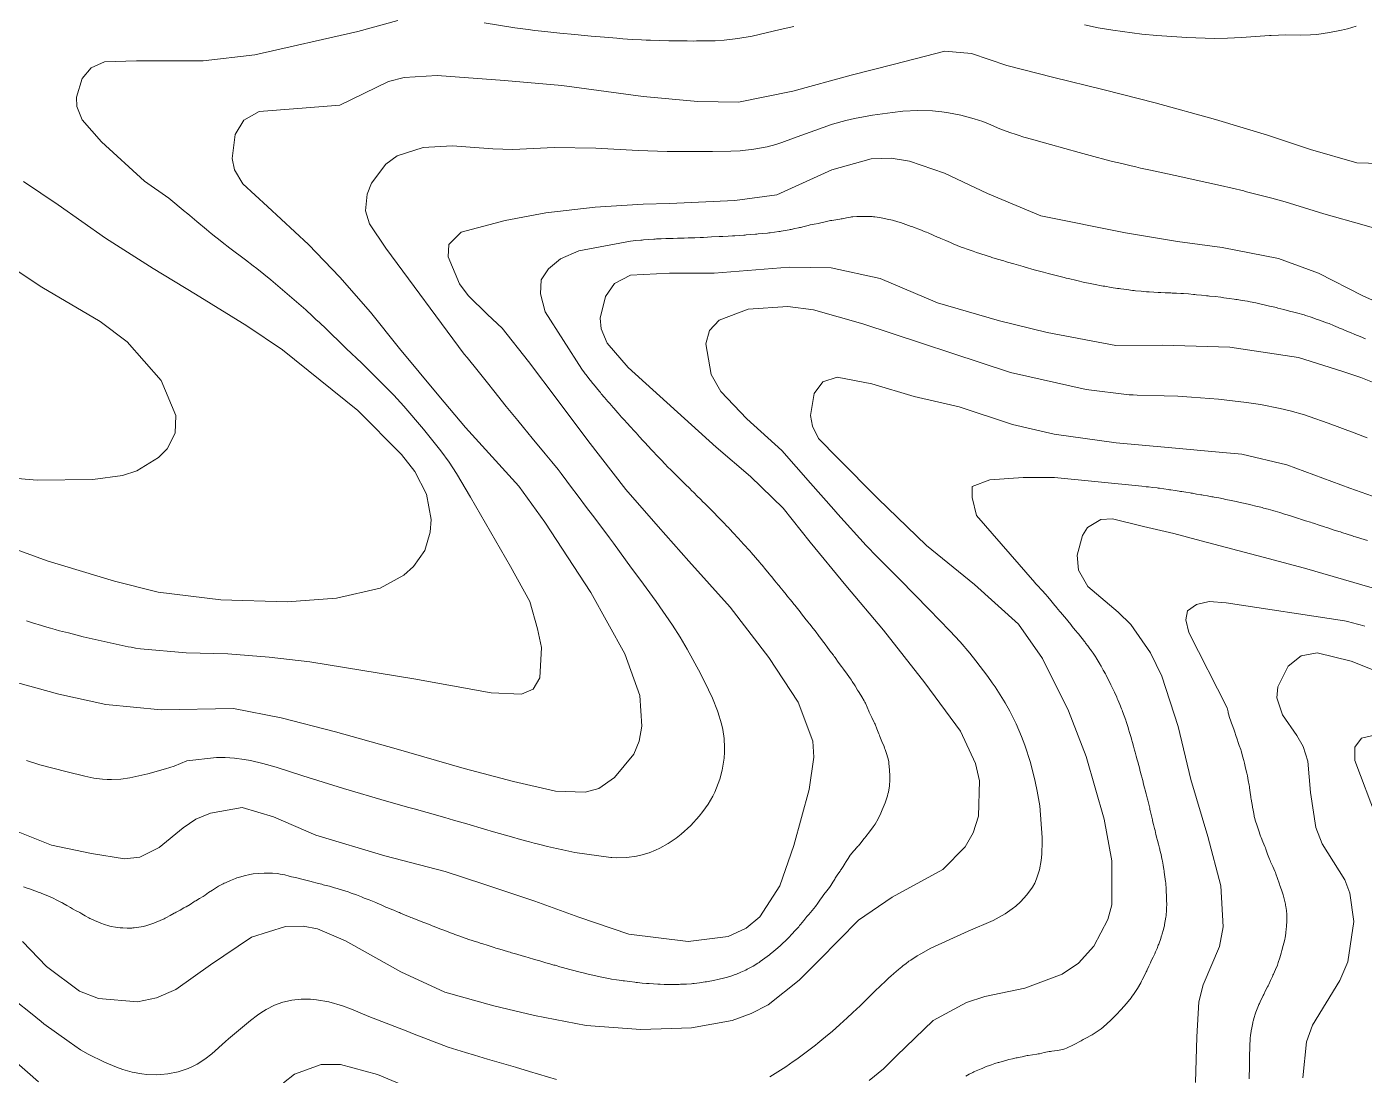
# Model space of a CAD drawing. Header units: metres. Extents: x 548946 to 557077, y 1838800 to 1845419.
# Drawn here: x 554575.9 to 554948.5, y 1841320 to 1841611.9 of the extents above; entities that cross this region are included whole.
import ezdxf

# ---------------------------------------------------------------- set-up
doc = ezdxf.new("R2010")
doc.units = ezdxf.units.M
doc.header["$LTSCALE"] = 28
doc.layers.add('1', color=7, linetype='Continuous', lineweight=13)
doc.layers.add('2', color=7, linetype='Continuous', lineweight=13)

msp = doc.modelspace()

# ---------------------------------------------------------------- linework, layer by layer
at = {"layer": '1'}
for points in [[(554679.21, 1841613.66), (554668.09, 1841610.65), (554639.41, 1841604.08)], [(554789.57, 1841611.99), (554785.73, 1841611.16), (554777.92, 1841609.35), (554774, 1841608.63), (554770.17, 1841608.19), (554767.61, 1841608.03), (554762.43, 1841607.97), (554761.53, 1841607.96), (554759.87, 1841607.97), (554756.47, 1841608), (554754.77, 1841608.03), (554752.23, 1841608.08), (554749.68, 1841608.16), (554748.41, 1841608.21), (554747.12, 1841608.27), (554744.54, 1841608.41), (554741.97, 1841608.59), (554740.25, 1841608.71), (554736.82, 1841608.99), (554733.13, 1841609.31), (554731.28, 1841609.47), (554728.51, 1841609.73), (554724.36, 1841610.15), (554720.17, 1841610.6), (554717.38, 1841610.93), (554715.52, 1841611.15), (554711.8, 1841611.61), (554703.28, 1841612.98)], [(554946.24, 1841612.09), (554943.8, 1841611.37), (554942.16, 1841610.95), (554938.85, 1841610.29), (554935.27, 1841609.81), (554933.47, 1841609.67), (554930.75, 1841609.57), (554926.62, 1841609.69), (554922.52, 1841609.52), (554922.09, 1841609.49), (554914.32, 1841608.93), (554910.43, 1841608.75), (554906.63, 1841608.7), (554899.04, 1841608.92), (554890.71, 1841609.47), (554886.55, 1841609.87), (554878.4, 1841610.94), (554874.36, 1841611.65), (554870.51, 1841612.46)], [(554959.4, 1841573.69), (554946.43, 1841574.07), (554933.49, 1841577.76), (554921.52, 1841581.71), (554907.06, 1841586.07), (554890.26, 1841590.71), (554876.03, 1841594.38), (554861.67, 1841597.89), (554848.92, 1841601.17), (554839.03, 1841604.53), (554831.64, 1841605.18), (554817.6, 1841601.56), (554805.5, 1841598.46), (554789.28, 1841593.99), (554774.16, 1841590.95), (554762.81, 1841591.11), (554747.57, 1841592.5), (554724.95, 1841595.55), (554708.99, 1841596.99), (554690.16, 1841598.37), (554680.99, 1841597.84), (554676.6, 1841596.67), (554663.08, 1841590.1), (554651.42, 1841589.21), (554640.57, 1841588.33), (554636.35, 1841585.89), (554633.92, 1841581.89), (554633.09, 1841575.27), (554633.77, 1841572.08), (554636.03, 1841568.15), (554642.94, 1841561.89), (554654.31, 1841551.27), (554663.05, 1841542.18), (554671.58, 1841532.48), (554679.74, 1841522.31), (554690.71, 1841509.2), (554698.13, 1841500.37), (554712.95, 1841484), (554720.23, 1841474.01), (554733.01, 1841454.38), (554742.46, 1841437.34), (554746.65, 1841425.67), (554747.26, 1841417.13), (554746.51, 1841413.03), (554744.98, 1841409.36), (554739.61, 1841402.84), (554735.25, 1841399.85), (554731.43, 1841398.79), (554723.16, 1841399.05), (554711.48, 1841401.75), (554697.69, 1841405.34), (554678.78, 1841410.86), (554661.83, 1841415.62), (554646.71, 1841419.47), (554633.47, 1841422.11), (554613.28, 1841421.74), (554597.89, 1841423.25), (554584.77, 1841426.06), (554567.53, 1841430.79)], [(554639.41, 1841604.08), (554625.05, 1841602.42), (554606.47, 1841602.42), (554597.5, 1841602.17), (554593.76, 1841600.46), (554591.31, 1841597.48), (554589.74, 1841592.32), (554589.85, 1841589.71), (554591.26, 1841586.06), (554596.69, 1841579.93), (554608.69, 1841568.89), (554615.44, 1841564.24), (554619.98, 1841560.41), (554620.25, 1841560.19), (554621.25, 1841559.37), (554623.25, 1841557.71), (554625.9, 1841555.49), (554627.23, 1841554.39), (554628.57, 1841553.3), (554629.25, 1841552.76), (554630.31, 1841551.93), (554632.46, 1841550.29), (554636.79, 1841547.04), (554638.94, 1841545.4), (554639.94, 1841544.62), (554641.91, 1841543.04), (554643.87, 1841541.43), (554645.17, 1841540.34), (554647.74, 1841538.15), (554650.34, 1841535.9), (554651.64, 1841534.77), (554653.57, 1841533.06), (554655.48, 1841531.33), (554656.43, 1841530.46), (554657.39, 1841529.58), (554659.29, 1841527.8), (554661.17, 1841526), (554662.41, 1841524.79), (554664.88, 1841522.35), (554669.19, 1841518.23), (554669.46, 1841517.97), (554675.27, 1841512.26), (554678.09, 1841509.33), (554680.9, 1841506.25), (554686.35, 1841499.89), (554691.24, 1841493.84), (554693.52, 1841490.69), (554695.59, 1841487.52), (554699.46, 1841480.97), (554710.61, 1841461.62), (554716.01, 1841451.85), (554718.12, 1841444.32), (554719.3, 1841439.11), (554718.78, 1841430.63), (554716.93, 1841427.51), (554713.74, 1841426.08), (554705.25, 1841426.43), (554683.73, 1841430.34), (554654.76, 1841435.06), (554643.38, 1841436.39), (554631.9, 1841437.3), (554620.28, 1841437.56), (554607.59, 1841438.7), (554606.19, 1841438.93), (554604.92, 1841439.15), (554604.08, 1841439.31), (554602.4, 1841439.64), (554599.89, 1841440.17), (554598.22, 1841440.54), (554594.88, 1841441.31), (554591.57, 1841442.09), (554589.92, 1841442.5), (554587.45, 1841443.12), (554584.98, 1841443.76), (554583.75, 1841444.1), (554582.48, 1841444.46), (554580.8, 1841444.95), (554579.96, 1841445.2), (554577.45, 1841445.98), (554575.79, 1841446.53)], [(554698.86, 1841537.09), (554696.43, 1841540.3), (554693.27, 1841547.88), (554693.48, 1841551.27), (554696.86, 1841554.75), (554709.14, 1841557.96), (554720.49, 1841560.1), (554734.21, 1841561.67), (554747.6, 1841562.49), (554754.89, 1841562.69), (554773.15, 1841563.54), (554784.85, 1841565.15), (554800.2, 1841572.09), (554811.12, 1841575.13), (554816.72, 1841575.31), (554821.79, 1841574.54), (554831.59, 1841571.14), (554843.5, 1841565.46), (554858.34, 1841559.24), (554881.95, 1841554.52), (554896.44, 1841552.18), (554908.86, 1841550.43), (554924.59, 1841547.38), (554935.72, 1841543.32), (554948.13, 1841536.98), (554962.88, 1841530.37)], [(554574.92, 1841568.87), (554584.63, 1841562.34), (554597.84, 1841553.09), (554611.1, 1841544.57), (554622.9, 1841537.43), (554637.2, 1841528.61), (554647.08, 1841521.95), (554657.6, 1841513.52), (554668.13, 1841505.08), (554680.28, 1841492.83), (554684.02, 1841488.13), (554687.26, 1841481.79), (554688.49, 1841474.75), (554688.28, 1841471.15), (554686.78, 1841466.09), (554683.65, 1841461.67), (554680.87, 1841459.24), (554674.32, 1841455.64), (554662.19, 1841452.83), (554648.4, 1841451.82), (554629.96, 1841452.38), (554612.48, 1841454.49), (554600.33, 1841457.56), (554581.54, 1841463.25), (554566.22, 1841468.79)], [(554897.73, 1841537.66), (554897.37, 1841537.68), (554896.15, 1841537.74), (554894.97, 1841537.78), (554894.64, 1841537.8), (554894.31, 1841537.81), (554893.07, 1841537.87), (554891.82, 1841537.94), (554891.47, 1841537.95), (554891.12, 1841537.97), (554889.86, 1841538.02), (554888.55, 1841538.09), (554888.17, 1841538.11), (554887.78, 1841538.14), (554886.31, 1841538.27), (554884.78, 1841538.43), (554884.35, 1841538.48), (554883.92, 1841538.53), (554882.34, 1841538.73), (554880.7, 1841538.95), (554880.23, 1841539.02), (554879.76, 1841539.09), (554878.02, 1841539.37), (554876.25, 1841539.66), (554875.76, 1841539.74), (554875.28, 1841539.83), (554873.54, 1841540.14), (554871.7, 1841540.51), (554871.15, 1841540.63), (554870.58, 1841540.75), (554868.38, 1841541.25), (554866.09, 1841541.8), (554865.47, 1841541.95), (554864.86, 1841542.1), (554862.69, 1841542.63), (554860.45, 1841543.21), (554859.79, 1841543.38), (554859.12, 1841543.56), (554856.55, 1841544.28), (554854.05, 1841544.98), (554853.42, 1841545.16), (554852.82, 1841545.34), (554850.84, 1841545.9), (554849.06, 1841546.42), (554848.57, 1841546.56), (554848.08, 1841546.71), (554846.34, 1841547.23), (554844.77, 1841547.72), (554844.39, 1841547.83), (554844.03, 1841547.94), (554842.91, 1841548.29), (554841.95, 1841548.59), (554841.68, 1841548.67), (554841.42, 1841548.76), (554840.46, 1841549.07), (554839.49, 1841549.41), (554839.21, 1841549.5), (554838.93, 1841549.6), (554837.89, 1841549.97), (554836.82, 1841550.36), (554836.52, 1841550.48), (554836.22, 1841550.59), (554835.12, 1841551.04), (554833.95, 1841551.53), (554833.61, 1841551.67), (554833.26, 1841551.82), (554831.94, 1841552.37), (554830.56, 1841552.96), (554830.17, 1841553.12), (554829.79, 1841553.29), (554828.38, 1841553.9), (554826.95, 1841554.52), (554826.55, 1841554.69), (554826.14, 1841554.86), (554824.64, 1841555.45), (554823.13, 1841556.03), (554822.71, 1841556.18), (554822.3, 1841556.34), (554820.8, 1841556.89), (554819.31, 1841557.39), (554818.9, 1841557.52), (554818.5, 1841557.64), (554817.04, 1841558.03), (554815.61, 1841558.36), (554815.22, 1841558.44), (554814.83, 1841558.53), (554813.46, 1841558.8), (554812.13, 1841559), (554811.77, 1841559.04), (554811.41, 1841559.07), (554810.14, 1841559.13), (554808.91, 1841559.13), (554808.58, 1841559.12), (554808.26, 1841559.12), (554807.1, 1841559.09), (554805.97, 1841559.01), (554805.66, 1841558.97), (554805.35, 1841558.93), (554804.21, 1841558.71), (554803.07, 1841558.48), (554802.75, 1841558.42)], [(554802.75, 1841558.42), (554802.43, 1841558.37), (554801.27, 1841558.19), (554800.11, 1841558.01), (554799.78, 1841557.94), (554799.45, 1841557.88), (554798.26, 1841557.59), (554797.07, 1841557.3), (554796.74, 1841557.23), (554796.42, 1841557.16), (554795.26, 1841556.95), (554794.14, 1841556.74), (554793.83, 1841556.68), (554793.53, 1841556.61), (554792.48, 1841556.34), (554791.45, 1841556.07), (554791.17, 1841556), (554790.89, 1841555.93), (554789.88, 1841555.71), (554788.86, 1841555.51), (554788.57, 1841555.45), (554788.27, 1841555.4), (554787.17, 1841555.2), (554786.04, 1841555.01), (554785.72, 1841554.96), (554785.39, 1841554.91), (554784.21, 1841554.73), (554782.98, 1841554.57), (554782.63, 1841554.53), (554782.27, 1841554.49), (554780.95, 1841554.35), (554779.61, 1841554.23), (554779.25, 1841554.2), (554778.89, 1841554.17), (554777.6, 1841554.06), (554776.33, 1841553.96), (554775.98, 1841553.93), (554775.63, 1841553.9), (554774.37, 1841553.82), (554773.13, 1841553.74), (554772.79, 1841553.72), (554772.45, 1841553.7), (554771.25, 1841553.63), (554769.82, 1841553.55), (554769.33, 1841553.53), (554768.81, 1841553.5), (554766.63, 1841553.39), (554764.44, 1841553.28), (554763.92, 1841553.25), (554763.44, 1841553.23), (554762.01, 1841553.17), (554760.82, 1841553.13), (554760.5, 1841553.12), (554760.17, 1841553.11), (554759, 1841553.07), (554757.81, 1841553.04), (554757.48, 1841553.03), (554757.15, 1841553.02), (554755.92, 1841552.99), (554754.66, 1841552.96), (554754.31, 1841552.95), (554753.95, 1841552.95), (554752.65, 1841552.91), (554751.31, 1841552.85), (554750.93, 1841552.83), (554750.55, 1841552.81), (554749.15, 1841552.71), (554747.73, 1841552.58), (554747.34, 1841552.55), (554746.95, 1841552.51), (554745.53, 1841552.38), (554744.1, 1841552.22), (554729.69, 1841549.55), (554724.53, 1841547.33), (554721.21, 1841544.56), (554719.19, 1841541.42), (554719, 1841537.54), (554720.29, 1841532.55), (554730.49, 1841516.6), (554731.25, 1841515.59), (554731.46, 1841515.31), (554731.68, 1841515.03), (554732.47, 1841514.01), (554733.29, 1841512.98), (554733.52, 1841512.7), (554733.75, 1841512.41), (554734.58, 1841511.38), (554735.43, 1841510.34), (554735.68, 1841510.05), (554735.92, 1841509.75), (554736.84, 1841508.67), (554737.77, 1841507.59), (554738.02, 1841507.29), (554738.28, 1841507), (554739.2, 1841505.94), (554740.12, 1841504.89), (554740.38, 1841504.6), (554740.64, 1841504.3), (554741.59, 1841503.24), (554742.55, 1841502.16), (554742.82, 1841501.87)], [(554568.44, 1841547.08), (554580.07, 1841539.39), (554596.29, 1841529.82), (554603.83, 1841524.22), (554613.32, 1841513.45), (554617.41, 1841503.64), (554617.23, 1841498.78), (554614.99, 1841494.44), (554612.59, 1841491.95), (554606.57, 1841488.24), (554602.52, 1841486.93), (554594.27, 1841485.87), (554578.78, 1841485.64), (554571.08, 1841486.35)], [(554777.46, 1841486.74), (554767.97, 1841494.88), (554743.44, 1841517.09), (554737.57, 1841523.78), (554735.93, 1841527.77), (554735.65, 1841530.8), (554737.06, 1841536.86), (554739.65, 1841540.44), (554744.05, 1841542.72), (554754.93, 1841543.35), (554767.41, 1841543.34), (554788.3, 1841544.95), (554799.94, 1841544.83), (554813.66, 1841541.81), (554829.57, 1841535.05), (554846.84, 1841530.04), (554860.16, 1841526.83), (554879.27, 1841523.2), (554892.32, 1841523.25), (554911.04, 1841522.73), (554930.2, 1841519.82), (554942.29, 1841516.02), (554947.54, 1841514.24), (554952.22, 1841512.39)], [(554567.31, 1841390.16), (554582.71, 1841384.05), (554593.9, 1841381.72), (554603.07, 1841380.25), (554607.38, 1841380.68), (554612.75, 1841383.43), (554619.45, 1841388.88), (554622.98, 1841391.25), (554627.05, 1841392.94), (554635.91, 1841394.56), (554644.57, 1841391.91), (554656.4, 1841386.79), (554675.63, 1841381.02), (554692.39, 1841376.67), (554703.16, 1841373.14), (554717.37, 1841368.46), (554729.7, 1841363.98), (554743.63, 1841359.27), (554760.11, 1841357.17), (554771.31, 1841358.64), (554776.28, 1841360.91), (554780.11, 1841364.12), (554785.71, 1841372.71), (554789.61, 1841383.96), (554793.82, 1841399.55), (554795.11, 1841408.57), (554794.86, 1841413.03), (554790.78, 1841423.85), (554782.62, 1841436.31), (554771.83, 1841450.31), (554760.33, 1841463.08), (554751.8, 1841472.77), (554742.76, 1841483.12), (554732.16, 1841496.71), (554723.89, 1841507.73), (554715.63, 1841518.74), (554708.3, 1841528.01), (554704.26, 1841531.82), (554698.86, 1841537.09)], [(554948.87, 1841525.01), (554947.36, 1841525.65), (554945.87, 1841526.28), (554945.45, 1841526.45), (554945.03, 1841526.63), (554943.49, 1841527.26), (554942, 1841527.87), (554941.61, 1841528.03), (554941.23, 1841528.19), (554939.92, 1841528.75), (554938.67, 1841529.27), (554938.32, 1841529.4), (554937.98, 1841529.53), (554936.73, 1841529.97), (554935.47, 1841530.4), (554935.12, 1841530.52), (554934.76, 1841530.65), (554933.45, 1841531.12), (554932.1, 1841531.57), (554931.72, 1841531.68), (554931.34, 1841531.8), (554929.94, 1841532.17), (554928.48, 1841532.53), (554928.06, 1841532.64), (554927.64, 1841532.75), (554926.06, 1841533.18), (554924.46, 1841533.61), (554924.03, 1841533.72), (554923.6, 1841533.82), (554922.09, 1841534.17), (554920.59, 1841534.49), (554920.17, 1841534.58), (554919.76, 1841534.68), (554918.24, 1841535.02), (554916.75, 1841535.34), (554916.34, 1841535.42), (554915.93, 1841535.49), (554914.5, 1841535.73), (554913.07, 1841535.94), (554912.68, 1841536), (554912.28, 1841536.06), (554910.84, 1841536.27), (554909.36, 1841536.48), (554908.94, 1841536.53), (554908.52, 1841536.59), (554906.96, 1841536.78), (554905.41, 1841536.95), (554904.99, 1841537), (554904.58, 1841537.04), (554903.14, 1841537.18), (554901.72, 1841537.31), (554901.32, 1841537.35), (554900.93, 1841537.38), (554899.49, 1841537.52), (554898.09, 1841537.64), (554897.73, 1841537.66)], [(554949.26, 1841497.48), (554945.67, 1841498.85), (554938.47, 1841501.54), (554933.18, 1841503.4), (554931.85, 1841503.84), (554927.83, 1841505), (554925.11, 1841505.65), (554919.63, 1841506.71), (554915.72, 1841507.3), (554907.86, 1841508.2), (554900.33, 1841508.82), (554896.56, 1841509.04), (554892.77, 1841509.2), (554885.18, 1841509.33), (554884.09, 1841509.4), (554882.96, 1841509.47), (554870.97, 1841510.88), (554849.97, 1841515.65), (554808.82, 1841529.19), (554795.01, 1841533.1), (554787.91, 1841534.06), (554776.82, 1841533.31), (554768.77, 1841530.19), (554766.11, 1841527.39), (554765.01, 1841523.61), (554766.58, 1841515.07), (554769.22, 1841510.36)], [(554769.22, 1841510.36), (554776.45, 1841502.75), (554786.2, 1841493.97), (554794.18, 1841484.85), (554800.73, 1841477.5), (554801.85, 1841476.25), (554809.73, 1841467.49), (554812.81, 1841464.3), (554819.07, 1841458.01), (554827.27, 1841449.62), (554833.07, 1841443.69), (554835.88, 1841440.65), (554838.57, 1841437.52), (554840.3, 1841435.39), (554843.65, 1841431), (554844.85, 1841429.27), (554845.64, 1841428.11), (554848.45, 1841423.66), (554849.74, 1841421.37), (554851.52, 1841417.84), (554853.03, 1841414.31), (554853.92, 1841411.91), (554855.48, 1841407.02), (554856.83, 1841401.73), (554857.39, 1841399.05), (554858.07, 1841394.99), (554858.75, 1841386.17), (554858.79, 1841385.05), (554858.7, 1841381.54), (554858.52, 1841379.78), (554858.02, 1841377.18), (554857.22, 1841374.69), (554856.69, 1841373.5), (554856.06, 1841372.34), (554854.53, 1841370.18), (554852.72, 1841368.21), (554851.38, 1841367.02), (554850.44, 1841366.28), (554848.47, 1841364.93), (554845.12, 1841363.1), (554838.14, 1841360.09), (554827.73, 1841355.34), (554824.91, 1841353.77), (554823.9, 1841353.18), (554823.54, 1841352.96), (554822.82, 1841352.5), (554822.12, 1841352.03), (554821.65, 1841351.7), (554820.74, 1841351.03), (554820.06, 1841350.51), (554819.62, 1841350.15), (554818.74, 1841349.43), (554817.45, 1841348.32), (554816.6, 1841347.56), (554816.04, 1841347.05), (554814.93, 1841346.01), (554813.93, 1841345.06), (554811.96, 1841343.15), (554808.03, 1841339.32), (554806.05, 1841337.43), (554804.38, 1841335.87), (554803.54, 1841335.11), (554802.26, 1841333.96), (554800.32, 1841332.28), (554798.35, 1841330.62), (554797.36, 1841329.81), (554796.28, 1841328.94), (554795.56, 1841328.36), (554794.1, 1841327.23), (554793.37, 1841326.67), (554791.89, 1841325.56), (554790.4, 1841324.47), (554789.4, 1841323.75), (554787.38, 1841322.34), (554782.9, 1841319.55)], [(554742.82, 1841501.87), (554743.09, 1841501.57), (554744.08, 1841500.49), (554745.07, 1841499.42), (554745.35, 1841499.12), (554745.62, 1841498.83), (554746.58, 1841497.77), (554747.54, 1841496.73), (554747.8, 1841496.45), (554748.06, 1841496.16), (554749.01, 1841495.13), (554749.94, 1841494.12), (554750.19, 1841493.85), (554750.44, 1841493.59), (554751.34, 1841492.65), (554752.22, 1841491.72), (554752.47, 1841491.46), (554752.71, 1841491.2), (554753.6, 1841490.25), (554754.49, 1841489.31), (554754.74, 1841489.06), (554754.99, 1841488.81), (554755.87, 1841487.96), (554756.76, 1841487.11), (554757, 1841486.87), (554757.25, 1841486.63), (554758.13, 1841485.74), (554759.01, 1841484.84), (554759.26, 1841484.6), (554759.51, 1841484.35), (554760.4, 1841483.5), (554761.29, 1841482.65), (554761.54, 1841482.4), (554761.79, 1841482.16), (554762.68, 1841481.25), (554763.57, 1841480.34), (554763.82, 1841480.09), (554764.07, 1841479.84), (554764.97, 1841478.95), (554765.88, 1841478.05), (554766.14, 1841477.8), (554766.4, 1841477.54), (554767.34, 1841476.58), (554768.32, 1841475.57), (554768.59, 1841475.29), (554768.88, 1841475), (554769.93, 1841473.93), (554771.02, 1841472.8), (554771.33, 1841472.48), (554771.64, 1841472.15), (554772.8, 1841470.91), (554773.99, 1841469.62), (554774.32, 1841469.26), (554774.65, 1841468.9), (554775.84, 1841467.59), (554777.04, 1841466.25), (554777.37, 1841465.87), (554777.7, 1841465.5), (554778.9, 1841464.11), (554780.07, 1841462.75), (554780.38, 1841462.38), (554780.7, 1841462.01), (554781.78, 1841460.73), (554782.82, 1841459.49), (554783.09, 1841459.16), (554783.36, 1841458.83), (554784.31, 1841457.66), (554785.22, 1841456.54), (554785.46, 1841456.24), (554785.71, 1841455.94), (554786.57, 1841454.89), (554787.41, 1841453.87), (554787.63, 1841453.59), (554787.85, 1841453.31), (554788.63, 1841452.34), (554789.4, 1841451.38), (554789.61, 1841451.12), (554789.82, 1841450.86), (554790.59, 1841449.9), (554791.34, 1841448.98), (554791.54, 1841448.73), (554791.73, 1841448.48), (554792.4, 1841447.64), (554793.04, 1841446.81), (554793.22, 1841446.59), (554793.4, 1841446.36), (554794.04, 1841445.54), (554794.7, 1841444.7), (554794.88, 1841444.47), (554795.07, 1841444.23), (554795.76, 1841443.34), (554796.45, 1841442.43), (554796.64, 1841442.17), (554796.83, 1841441.92), (554797.53, 1841440.98), (554798.27, 1841439.99), (554798.5, 1841439.69), (554798.73, 1841439.38), (554799.64, 1841438.19), (554800.58, 1841436.95), (554800.83, 1841436.61)], [(554574.67, 1841357.25), (554581.34, 1841350.28), (554590.53, 1841343.42), (554595.81, 1841341.33), (554606.68, 1841340.38), (554612, 1841341.49), (554617.36, 1841343.86), (554627.06, 1841350.69), (554638.43, 1841358.43), (554647.92, 1841361.43), (554652.82, 1841361.52), (554656.89, 1841360.7), (554664.67, 1841357.41), (554680.1, 1841348.73), (554692.29, 1841343.08), (554705.96, 1841339.34), (554717.35, 1841336.61), (554731.75, 1841333.82), (554746.96, 1841332.71), (554761.1, 1841333.19), (554772.36, 1841335.24), (554777.68, 1841337.13), (554782.42, 1841339.59), (554791.01, 1841346.4), (554796.63, 1841351.98), (554807.57, 1841363.11), (554816.95, 1841369.59), (554831.05, 1841377.24), (554837.32, 1841383.61), (554839.53, 1841387.49), (554841.04, 1841392.14), (554841.31, 1841401.91), (554840.16, 1841406.74), (554835.99, 1841415.74), (554826.11, 1841429.28), (554814.53, 1841443.9), (554804.07, 1841456.36), (554794.09, 1841468.45), (554786.6, 1841477.85), (554777.46, 1841486.74)], [(554884.65, 1841409.92), (554884.57, 1841410.21), (554884.48, 1841410.51), (554884.19, 1841411.57), (554883.9, 1841412.64), (554883.82, 1841412.94), (554883.73, 1841413.24), (554883.42, 1841414.34), (554883.1, 1841415.44), (554883.02, 1841415.73), (554882.93, 1841416.03), (554882.62, 1841417.09), (554882.27, 1841418.17), (554882.17, 1841418.49), (554882.06, 1841418.81), (554881.63, 1841420.04), (554881.16, 1841421.3), (554881.02, 1841421.65), (554880.89, 1841421.99), (554880.39, 1841423.25), (554879.84, 1841424.52), (554879.68, 1841424.89), (554879.52, 1841425.25), (554878.89, 1841426.62), (554878.24, 1841427.96), (554878.07, 1841428.32), (554877.9, 1841428.68), (554877.3, 1841429.9), (554876.72, 1841431.07), (554876.55, 1841431.38), (554876.39, 1841431.7), (554875.78, 1841432.81), (554875.19, 1841433.85), (554875.03, 1841434.13), (554874.88, 1841434.39), (554874.35, 1841435.3), (554873.83, 1841436.16), (554873.68, 1841436.39), (554873.53, 1841436.63), (554872.98, 1841437.46), (554872.41, 1841438.28), (554872.25, 1841438.51), (554872.08, 1841438.73), (554871.49, 1841439.52), (554870.87, 1841440.32), (554870.7, 1841440.55), (554870.52, 1841440.78), (554869.87, 1841441.63), (554869.18, 1841442.51), (554868.98, 1841442.76), (554868.77, 1841443.01), (554867.97, 1841443.94), (554867.15, 1841444.91), (554866.93, 1841445.18), (554866.7, 1841445.45), (554865.9, 1841446.46), (554865.07, 1841447.5), (554864.83, 1841447.79), (554864.59, 1841448.08), (554863.68, 1841449.14), (554862.79, 1841450.18), (554862.56, 1841450.46), (554862.33, 1841450.74), (554861.57, 1841451.69), (554860.82, 1841452.61), (554860.61, 1841452.86), (554860.4, 1841453.11), (554859.6, 1841454), (554858.83, 1841454.85), (554858.63, 1841455.08), (554858.43, 1841455.29), (554857.76, 1841456.03), (554857.09, 1841456.74), (554856.89, 1841456.94), (554856.69, 1841457.14), (554840.46, 1841475.86), (554840.46, 1841475.86), (554839.22, 1841480.82), (554839.22, 1841483.92), (554844.18, 1841485.78), (554853.48, 1841486.4), (554862.17, 1841486.4), (554886.51, 1841483.98), (554887.69, 1841483.85), (554888.36, 1841483.78), (554889.56, 1841483.65), (554890.78, 1841483.51), (554891.12, 1841483.47), (554891.45, 1841483.43), (554892.67, 1841483.26), (554893.88, 1841483.08), (554894.22, 1841483.02), (554894.56, 1841482.97), (554895.77, 1841482.78), (554896.97, 1841482.59), (554897.3, 1841482.54), (554897.63, 1841482.48), (554898.8, 1841482.3), (554899.95, 1841482.11), (554900.28, 1841482.06), (554900.6, 1841482.01)], [(554900.6, 1841482.01), (554901.76, 1841481.82), (554902.93, 1841481.62), (554903.26, 1841481.56), (554903.59, 1841481.5), (554904.8, 1841481.29), (554906.03, 1841481.07), (554906.37, 1841481.01), (554906.71, 1841480.95), (554907.95, 1841480.72), (554909.23, 1841480.48), (554909.6, 1841480.4), (554909.97, 1841480.33), (554911.37, 1841480.03), (554912.77, 1841479.73), (554913.15, 1841479.64), (554913.53, 1841479.56), (554914.85, 1841479.28), (554916.17, 1841478.98), (554916.54, 1841478.9), (554916.91, 1841478.81), (554918.28, 1841478.47), (554919.65, 1841478.11), (554920.02, 1841478.02), (554920.39, 1841477.92), (554921.7, 1841477.57), (554922.98, 1841477.21), (554923.34, 1841477.11), (554923.69, 1841477.01), (554924.97, 1841476.65), (554926.29, 1841476.25), (554926.66, 1841476.14), (554927.04, 1841476.02), (554928.46, 1841475.56), (554929.9, 1841475.09), (554930.3, 1841474.97), (554930.69, 1841474.84), (554932.12, 1841474.39), (554933.56, 1841473.94), (554933.97, 1841473.81), (554934.38, 1841473.67), (554935.9, 1841473.17), (554937.44, 1841472.66), (554937.87, 1841472.52), (554938.3, 1841472.38), (554939.87, 1841471.88), (554941.43, 1841471.4), (554941.85, 1841471.26), (554942.27, 1841471.13), (554943.75, 1841470.64), (554945.22, 1841470.16), (554945.63, 1841470.03), (554946.04, 1841469.89), (554947.53, 1841469.42), (554949.4, 1841468.83)], [(554901.43, 1841317.99), (554901.85, 1841330.67), (554902.43, 1841340.42), (554903.63, 1841345.1), (554908.16, 1841355.85), (554909.21, 1841361.33), (554908.5, 1841372.68), (554904.91, 1841386.43), (554900.19, 1841402.34), (554896.62, 1841417.1), (554892.12, 1841431.06), (554888.98, 1841437.61), (554883.47, 1841445.5), (554879.95, 1841448.96), (554871.44, 1841456.11), (554868.88, 1841460.63), (554868.52, 1841464.82), (554869.97, 1841470.31), (554871.36, 1841472.47), (554875.1, 1841474.74), (554878.38, 1841474.95), (554887.01, 1841472.8), (554895.44, 1841470.84), (554903.01, 1841468.78), (554920.37, 1841464.21), (554931.8, 1841461.19), (554950.71, 1841455.67)], [(554916.98, 1841396.87), (554916.93, 1841397.19), (554916.89, 1841397.51), (554916.72, 1841398.73), (554916.55, 1841400), (554916.49, 1841400.36), (554916.43, 1841400.71), (554916.19, 1841402.01), (554915.92, 1841403.33), (554915.84, 1841403.71), (554915.76, 1841404.09), (554915.44, 1841405.5), (554915.11, 1841406.89), (554915.02, 1841407.25), (554914.93, 1841407.61), (554914.61, 1841408.84), (554914.27, 1841410.02), (554914.17, 1841410.34), (554914.07, 1841410.66), (554913.68, 1841411.82), (554913.29, 1841412.93), (554913.19, 1841413.23), (554913.09, 1841413.52), (554912.75, 1841414.53), (554912.42, 1841415.51), (554912.32, 1841415.78), (554912.22, 1841416.05), (554911.86, 1841417.04), (554911.49, 1841418.04), (554911.4, 1841418.31), (554911.31, 1841418.59), (554910.99, 1841419.6), (554910.69, 1841420.63), (554910.61, 1841420.92), (554910.53, 1841421.21), (554910.26, 1841422.29), (554899.64, 1841443.28), (554898.78, 1841446.74), (554899.21, 1841449.33), (554901.79, 1841451.06), (554905.24, 1841451.93), (554909.98, 1841451.49), (554943, 1841446.55), (554943.41, 1841446.44), (554943.82, 1841446.34), (554945.26, 1841445.97), (554946.63, 1841445.6), (554947, 1841445.5), (554947.37, 1841445.39), (554948.66, 1841445.01)], [(554800.83, 1841436.61), (554801.09, 1841436.27), (554801.96, 1841435.04), (554802.86, 1841433.77), (554803.12, 1841433.41), (554803.39, 1841433.05), (554804.4, 1841431.68), (554805.38, 1841430.31), (554805.63, 1841429.95), (554805.86, 1841429.6), (554806.64, 1841428.36), (554807.35, 1841427.18), (554807.55, 1841426.85), (554807.75, 1841426.52), (554808.5, 1841425.34), (554809.18, 1841424.19), (554809.35, 1841423.87), (554809.51, 1841423.56), (554809.99, 1841422.46), (554810.45, 1841421.36), (554810.59, 1841421.05), (554810.74, 1841420.73), (554811.31, 1841419.58), (554811.9, 1841418.37), (554812.05, 1841418.03), (554812.2, 1841417.69), (554812.72, 1841416.4), (554813.24, 1841415.06), (554813.39, 1841414.68), (554813.54, 1841414.3), (554814.13, 1841412.9), (554814.72, 1841411.47), (554814.87, 1841411.08), (554815.02, 1841410.68), (554815.51, 1841409.25), (554815.91, 1841407.73), (554815.99, 1841407.28), (554816.06, 1841406.82), (554816.23, 1841405.05), (554816.29, 1841403.24), (554816.28, 1841402.75), (554816.28, 1841402.26), (554816.18, 1841400.56), (554815.91, 1841398.83), (554815.79, 1841398.32), (554815.65, 1841397.8), (554814.98, 1841395.82), (554814.2, 1841393.89), (554813.98, 1841393.39), (554813.77, 1841392.92), (554813.03, 1841391.35), (554812.22, 1841389.9), (554811.97, 1841389.51), (554811.71, 1841389.11), (554810.67, 1841387.71), (554809.63, 1841386.41), (554809.36, 1841386.08), (554809.11, 1841385.77), (554808.31, 1841384.78), (554807.56, 1841383.88), (554807.35, 1841383.64), (554807.14, 1841383.4), (554806.37, 1841382.54), (554805.63, 1841381.69), (554805.45, 1841381.45), (554805.27, 1841381.22), (554804.68, 1841380.35), (554804.14, 1841379.48), (554803.99, 1841379.24), (554803.84, 1841379), (554803.31, 1841378.13), (554802.77, 1841377.27), (554802.61, 1841377.03), (554802.46, 1841376.79), (554801.86, 1841375.95), (554801.27, 1841375.1), (554801.12, 1841374.86), (554800.96, 1841374.61), (554800.43, 1841373.7), (554799.86, 1841372.77), (554799.68, 1841372.51), (554799.49, 1841372.25), (554798.74, 1841371.3), (554797.95, 1841370.33), (554797.73, 1841370.05), (554797.52, 1841369.76), (554796.79, 1841368.69), (554796.03, 1841367.58), (554795.8, 1841367.28), (554795.56, 1841366.97), (554794.66, 1841365.87), (554793.73, 1841364.76), (554793.47, 1841364.45), (554793.22, 1841364.15), (554792.33, 1841363.03), (554791.43, 1841361.92), (554791.18, 1841361.62), (554790.92, 1841361.33), (554789.97, 1841360.27), (554788.99, 1841359.23), (554788.71, 1841358.94)], [(554958.84, 1841429.71), (554944.8, 1841435.27), (554935.36, 1841437.6), (554930.96, 1841436.74), (554927.33, 1841433.86), (554924.39, 1841428.11), (554924.12, 1841425.07), (554925.69, 1841420.35), (554929.68, 1841414.53), (554931.44, 1841411.53), (554932.73, 1841407.46), (554933.51, 1841398.74), (554935, 1841388.95), (554936.76, 1841384.45), (554943.1, 1841374.36), (554944.5, 1841370.68), (554945.56, 1841362.76), (554943.9, 1841351.55), (554941.73, 1841346.36), (554934.1, 1841333.92), (554932.41, 1841329.23), (554931.35, 1841319.23)], [(554879.84, 1841337.3), (554880.33, 1841337.81), (554880.8, 1841338.31), (554882.27, 1841339.97), (554883.52, 1841341.54), (554883.85, 1841341.99), (554884.17, 1841342.44), (554885.28, 1841344.14), (554886.23, 1841345.74), (554886.45, 1841346.14), (554886.66, 1841346.52), (554887.27, 1841347.73), (554887.76, 1841348.79), (554887.89, 1841349.07), (554888.02, 1841349.35), (554888.46, 1841350.34), (554888.91, 1841351.31), (554889.03, 1841351.58), (554889.16, 1841351.85), (554889.65, 1841352.83), (554890.12, 1841353.81), (554890.24, 1841354.07), (554890.36, 1841354.34), (554890.75, 1841355.28), (554891.12, 1841356.22), (554891.22, 1841356.49), (554891.32, 1841356.76), (554891.68, 1841357.75), (554892.03, 1841358.75), (554892.12, 1841359.02), (554892.2, 1841359.3), (554892.5, 1841360.31), (554892.76, 1841361.32), (554892.82, 1841361.61), (554892.88, 1841361.9), (554893.07, 1841362.95), (554893.22, 1841364.03), (554893.26, 1841364.33), (554893.29, 1841364.63), (554893.39, 1841365.74), (554893.44, 1841366.87), (554893.45, 1841367.2), (554893.45, 1841367.53), (554893.42, 1841368.75), (554893.37, 1841370), (554893.35, 1841370.35), (554893.34, 1841370.7), (554893.28, 1841371.96), (554893.2, 1841373.24), (554893.17, 1841373.59), (554893.13, 1841373.95), (554892.97, 1841375.26), (554892.78, 1841376.54), (554892.72, 1841376.89), (554892.67, 1841377.23), (554892.48, 1841378.43), (554892.27, 1841379.6), (554892.21, 1841379.93), (554892.14, 1841380.26), (554891.87, 1841381.44), (554891.58, 1841382.6), (554891.51, 1841382.91), (554891.43, 1841383.22), (554891.15, 1841384.29), (554890.88, 1841385.35), (554890.81, 1841385.64), (554890.73, 1841385.94), (554890.46, 1841387.03), (554890.2, 1841388.12), (554890.12, 1841388.41), (554890.05, 1841388.71), (554889.79, 1841389.76), (554889.53, 1841390.83), (554889.45, 1841391.13), (554889.38, 1841391.43), (554889.12, 1841392.54), (554888.86, 1841393.67), (554888.79, 1841393.99), (554888.71, 1841394.3), (554888.44, 1841395.42), (554888.16, 1841396.54), (554888.08, 1841396.85), (554888, 1841397.17), (554887.72, 1841398.29), (554887.44, 1841399.39), (554887.37, 1841399.69), (554887.29, 1841399.99), (554887.03, 1841401.04), (554886.77, 1841402.08), (554886.7, 1841402.36), (554886.62, 1841402.65), (554886.35, 1841403.66), (554886.09, 1841404.67), (554886.01, 1841404.94), (554885.94, 1841405.22), (554885.68, 1841406.2), (554885.42, 1841407.2), (554885.34, 1841407.49), (554885.26, 1841407.77), (554884.96, 1841408.84), (554884.65, 1841409.92)], [(554916.54, 1841324.3), (554916.54, 1841324.61), (554916.54, 1841324.91), (554916.55, 1841326.01), (554916.57, 1841327.08), (554916.58, 1841327.36), (554916.59, 1841327.65), (554916.64, 1841328.64), (554916.7, 1841329.62), (554916.72, 1841329.89), (554916.74, 1841330.17), (554916.84, 1841331.15), (554916.97, 1841332.13), (554917.01, 1841332.4), (554917.05, 1841332.66), (554917.22, 1841333.61), (554917.43, 1841334.55), (554917.49, 1841334.81), (554917.56, 1841335.07), (554917.82, 1841336.02), (554918.12, 1841336.97), (554918.21, 1841337.23), (554918.3, 1841337.49), (554918.66, 1841338.44), (554919.05, 1841339.39), (554919.16, 1841339.65), (554919.28, 1841339.92), (554919.72, 1841340.89), (554920.2, 1841341.9), (554920.33, 1841342.18), (554920.48, 1841342.46), (554921.01, 1841343.52), (554921.56, 1841344.6), (554921.71, 1841344.9), (554921.86, 1841345.21), (554922.37, 1841346.31), (554922.89, 1841347.46), (554923.03, 1841347.79), (554923.18, 1841348.13), (554923.74, 1841349.38), (554924.28, 1841350.66), (554924.42, 1841351.02), (554924.55, 1841351.38), (554924.97, 1841352.66), (554925.35, 1841353.96), (554925.45, 1841354.33), (554925.56, 1841354.7), (554925.94, 1841356.07), (554926.28, 1841357.44), (554926.36, 1841357.82), (554926.43, 1841358.19), (554926.63, 1841359.52), (554926.78, 1841360.82), (554926.81, 1841361.17), (554926.84, 1841361.53), (554926.92, 1841362.79), (554926.93, 1841364.02), (554926.92, 1841364.36), (554926.91, 1841364.69), (554926.8, 1841365.86), (554926.63, 1841367), (554926.57, 1841367.31), (554926.52, 1841367.62), (554926.3, 1841368.73), (554926.02, 1841369.85), (554925.93, 1841370.16), (554925.83, 1841370.47), (554925.42, 1841371.63), (554924.98, 1841372.81), (554924.86, 1841373.15), (554924.74, 1841373.49), (554924.31, 1841374.74), (554923.86, 1841376.03), (554923.72, 1841376.39), (554923.57, 1841376.75), (554922.99, 1841378.08), (554922.39, 1841379.43), (554922.24, 1841379.8), (554922.09, 1841380.18), (554921.58, 1841381.55), (554921.09, 1841382.91), (554920.95, 1841383.27), (554920.8, 1841383.64), (554920.25, 1841384.93), (554919.73, 1841386.18), (554919.6, 1841386.52), (554919.47, 1841386.85), (554919.08, 1841388.02), (554918.74, 1841389.14), (554918.64, 1841389.44), (554918.55, 1841389.73), (554918.21, 1841390.76), (554917.92, 1841391.75), (554917.85, 1841392.03), (554917.78, 1841392.3), (554917.59, 1841393.28), (554917.43, 1841394.27), (554917.38, 1841394.54), (554917.34, 1841394.81), (554917.16, 1841395.82), (554916.98, 1841396.87)], [(554706.54, 1841355.4), (554706.08, 1841355.55), (554704.37, 1841356.09), (554702.67, 1841356.64), (554702.22, 1841356.78), (554701.77, 1841356.92), (554700.24, 1841357.41), (554698.77, 1841357.89), (554698.36, 1841358.03), (554697.96, 1841358.17), (554696.52, 1841358.69), (554695.14, 1841359.2), (554694.78, 1841359.33), (554694.42, 1841359.46), (554693.22, 1841359.9), (554692.07, 1841360.33), (554691.75, 1841360.45), (554691.43, 1841360.57), (554690.26, 1841361.02), (554689.1, 1841361.48), (554688.78, 1841361.6), (554688.46, 1841361.73), (554687.32, 1841362.18), (554686.17, 1841362.63), (554685.86, 1841362.75), (554685.54, 1841362.88), (554684.37, 1841363.31), (554683.19, 1841363.77), (554682.85, 1841363.91), (554682.52, 1841364.05), (554681.28, 1841364.58), (554680.03, 1841365.12), (554679.68, 1841365.27), (554679.34, 1841365.41), (554678.1, 1841365.9), (554676.84, 1841366.4), (554676.48, 1841366.55), (554676.12, 1841366.71), (554674.8, 1841367.31), (554673.45, 1841367.93), (554673.07, 1841368.09), (554672.69, 1841368.25), (554671.3, 1841368.79), (554669.9, 1841369.31), (554669.51, 1841369.46), (554669.12, 1841369.61), (554667.7, 1841370.16), (554666.24, 1841370.71), (554665.83, 1841370.86), (554665.41, 1841371), (554663.87, 1841371.5), (554662.35, 1841371.96), (554661.94, 1841372.08), (554661.55, 1841372.2), (554660.16, 1841372.58), (554658.82, 1841372.94), (554658.45, 1841373.03), (554658.08, 1841373.13), (554656.73, 1841373.49), (554655.42, 1841373.83), (554655.07, 1841373.92), (554654.74, 1841374), (554653.58, 1841374.3), (554652.47, 1841374.57), (554652.16, 1841374.65), (554651.85, 1841374.72), (554650.73, 1841374.99), (554649.58, 1841375.26), (554649.26, 1841375.34), (554648.93, 1841375.42), (554647.72, 1841375.73), (554646.46, 1841376), (554646.09, 1841376.05), (554645.72, 1841376.1), (554644.32, 1841376.21), (554642.85, 1841376.23), (554642.43, 1841376.23), (554642.02, 1841376.23), (554640.48, 1841376.18), (554638.9, 1841376.03), (554638.46, 1841375.96), (554638.02, 1841375.88), (554636.41, 1841375.52), (554634.84, 1841375.04), (554634.43, 1841374.9), (554634.02, 1841374.76), (554632.59, 1841374.19), (554631.25, 1841373.58), (554630.89, 1841373.41), (554630.54, 1841373.24), (554629.32, 1841372.59), (554628.17, 1841371.92), (554627.86, 1841371.73), (554627.56, 1841371.54), (554626.52, 1841370.82), (554625.52, 1841370.12), (554625.25, 1841369.94), (554624.98, 1841369.76), (554624, 1841369.16), (554623, 1841368.57), (554622.72, 1841368.4)], [(554622.72, 1841368.4), (554622.43, 1841368.22), (554621.35, 1841367.56), (554620.26, 1841366.9), (554619.96, 1841366.73), (554619.66, 1841366.56), (554618.59, 1841365.97), (554617.52, 1841365.4), (554617.22, 1841365.23), (554616.93, 1841365.07), (554615.85, 1841364.46), (554614.76, 1841363.86), (554614.46, 1841363.71), (554614.15, 1841363.56), (554613.04, 1841363.06), (554611.92, 1841362.6), (554611.61, 1841362.48), (554611.3, 1841362.36), (554610.19, 1841361.94), (554609.03, 1841361.58), (554608.7, 1841361.49), (554608.36, 1841361.41), (554607.1, 1841361.17), (554605.8, 1841361.01), (554605.45, 1841360.98), (554605.09, 1841360.96), (554603.83, 1841360.92), (554602.58, 1841360.97), (554602.22, 1841360.99), (554601.87, 1841361.02), (554600.6, 1841361.18), (554599.35, 1841361.41), (554599.02, 1841361.49), (554598.69, 1841361.57), (554597.55, 1841361.94), (554596.46, 1841362.35), (554596.16, 1841362.47), (554595.85, 1841362.58), (554594.77, 1841363.02), (554593.72, 1841363.5), (554593.43, 1841363.64), (554593.15, 1841363.79), (554592.14, 1841364.36), (554591.16, 1841364.94), (554590.89, 1841365.1), (554590.62, 1841365.25), (554589.64, 1841365.79), (554588.64, 1841366.34), (554588.35, 1841366.5), (554588.06, 1841366.66), (554586.99, 1841367.27), (554585.91, 1841367.87), (554585.61, 1841368.03), (554585.31, 1841368.19), (554584.26, 1841368.74), (554583.17, 1841369.27), (554582.85, 1841369.42), (554582.53, 1841369.56), (554581.3, 1841370.1), (554580.04, 1841370.61), (554579.7, 1841370.75), (554579.36, 1841370.88), (554578.15, 1841371.35), (554576.93, 1841371.78), (554576.59, 1841371.9), (554576.24, 1841372.01), (554574.94, 1841372.42)], [(554788.71, 1841358.94), (554788.43, 1841358.64), (554787.39, 1841357.59), (554786.33, 1841356.54), (554786.02, 1841356.26), (554785.72, 1841355.99), (554784.6, 1841355.01), (554783.43, 1841354.06), (554783.1, 1841353.79), (554782.76, 1841353.53), (554781.51, 1841352.56), (554780.23, 1841351.64), (554779.88, 1841351.4), (554779.52, 1841351.17), (554778.22, 1841350.37), (554776.9, 1841349.65), (554776.53, 1841349.46), (554776.16, 1841349.27), (554774.79, 1841348.63), (554773.38, 1841348.06), (554772.98, 1841347.91), (554772.58, 1841347.77), (554771.11, 1841347.3), (554769.6, 1841346.89), (554769.18, 1841346.79), (554768.76, 1841346.69), (554767.23, 1841346.36), (554765.69, 1841346.08), (554765.27, 1841346.01), (554764.84, 1841345.94), (554763.32, 1841345.72), (554761.83, 1841345.54), (554761.43, 1841345.5), (554761.04, 1841345.46), (554759.68, 1841345.36), (554758.38, 1841345.3), (554758.02, 1841345.29), (554757.66, 1841345.27), (554756.4, 1841345.24), (554755.18, 1841345.23), (554754.85, 1841345.23), (554754.53, 1841345.23), (554753.42, 1841345.26), (554752.31, 1841345.31), (554751.99, 1841345.32), (554751.67, 1841345.34), (554750.48, 1841345.41), (554749.24, 1841345.49), (554748.9, 1841345.52), (554748.55, 1841345.54), (554747.29, 1841345.65), (554745.99, 1841345.77), (554745.62, 1841345.81), (554745.24, 1841345.85), (554743.85, 1841346.03), (554742.42, 1841346.22), (554742.02, 1841346.28), (554741.62, 1841346.33), (554740.19, 1841346.53), (554738.75, 1841346.75), (554738.36, 1841346.82), (554737.96, 1841346.89), (554736.55, 1841347.18), (554735.18, 1841347.49), (554734.8, 1841347.57), (554734.43, 1841347.65), (554733.14, 1841347.92), (554731.89, 1841348.19), (554731.55, 1841348.26), (554731.22, 1841348.35), (554730.05, 1841348.66), (554728.92, 1841348.98), (554728.61, 1841349.06), (554728.3, 1841349.15), (554727.2, 1841349.44), (554726.11, 1841349.73), (554725.81, 1841349.81), (554725.51, 1841349.9), (554724.42, 1841350.19), (554723.33, 1841350.49), (554723.03, 1841350.58), (554722.72, 1841350.66), (554721.61, 1841350.99), (554720.5, 1841351.31), (554720.19, 1841351.39), (554719.88, 1841351.48), (554718.79, 1841351.79), (554717.68, 1841352.1), (554717.36, 1841352.19), (554717.04, 1841352.28), (554715.85, 1841352.63), (554714.6, 1841353.01), (554714.23, 1841353.12), (554713.85, 1841353.23), (554712.43, 1841353.64), (554710.95, 1841354.08), (554710.53, 1841354.2), (554710.11, 1841354.33), (554708.58, 1841354.78), (554706.99, 1841355.26), (554706.54, 1841355.4)], [(554693.24, 1841327.77), (554683.32, 1841331.56), (554681.99, 1841332.11), (554671.17, 1841336.37), (554666.3, 1841338.38), (554663.83, 1841339.3), (554660.03, 1841340.42), (554656.6, 1841341.01), (554654.87, 1841341.15), (554652.27, 1841341.15), (554649.71, 1841340.88), (554648.47, 1841340.64), (554647.24, 1841340.32), (554644.86, 1841339.47), (554642.57, 1841338.32), (554641.08, 1841337.39), (554640.11, 1841336.71), (554638.19, 1841335.17), (554632.06, 1841330.1), (554631.26, 1841329.33), (554627.46, 1841325.95), (554625.44, 1841324.42), (554623.3, 1841323.06), (554622.18, 1841322.47), (554620.85, 1841321.88), (554618.08, 1841320.94), (554615.2, 1841320.35), (554613.24, 1841320.14), (554611.93, 1841320.09), (554609.32, 1841320.18), (554607.95, 1841320.34), (554605.25, 1841320.84), (554602.61, 1841321.58), (554600.87, 1841322.18), (554597.49, 1841323.57), (554592.99, 1841325.81), (554590.82, 1841327.09), (554587.66, 1841329.24), (554580.64, 1841334.33), (554579.87, 1841334.92), (554576.9, 1841337.32), (554572.91, 1841340.48)], [(554837.51, 1841319.68), (554838.46, 1841320.24), (554839.42, 1841320.76), (554839.68, 1841320.89), (554839.93, 1841321.01), (554840.85, 1841321.4), (554841.75, 1841321.77), (554842.01, 1841321.87), (554842.26, 1841321.97), (554843.18, 1841322.36), (554844.1, 1841322.72), (554844.36, 1841322.81), (554844.61, 1841322.9), (554845.54, 1841323.2), (554846.46, 1841323.48), (554846.72, 1841323.55), (554846.99, 1841323.63), (554847.94, 1841323.91), (554848.91, 1841324.18), (554849.18, 1841324.25), (554849.46, 1841324.32), (554850.46, 1841324.55), (554851.48, 1841324.77), (554851.77, 1841324.84), (554852.06, 1841324.9), (554853.14, 1841325.14), (554854.25, 1841325.37), (554854.57, 1841325.43), (554854.89, 1841325.48), (554856.08, 1841325.65), (554857.31, 1841325.84), (554857.66, 1841325.9), (554858.01, 1841325.97), (554859.32, 1841326.26), (554860.68, 1841326.54), (554861.07, 1841326.6), (554861.46, 1841326.66), (554862.93, 1841326.83), (554864.54, 1841327.15), (554865.03, 1841327.32), (554865.54, 1841327.51), (554867.52, 1841328.46), (554869.58, 1841329.58), (554870.14, 1841329.88), (554870.7, 1841330.18), (554872.65, 1841331.23), (554874.62, 1841332.48), (554875.18, 1841332.9), (554875.75, 1841333.36), (554877.86, 1841335.28), (554879.84, 1841337.3)], [(554723.44, 1841318.74), (554718.42, 1841320.29), (554715.9, 1841321.05), (554712.02, 1841322.2), (554706.83, 1841323.7), (554704.24, 1841324.46), (554700.57, 1841325.55), (554698.12, 1841326.28), (554693.24, 1841327.77)], [(554916.41, 1841318.93), (554916.46, 1841320.16), (554916.51, 1841321.37), (554916.52, 1841321.7), (554916.53, 1841322.02), (554916.54, 1841323.17), (554916.54, 1841324.3)]]:
    msp.add_lwpolyline(points, dxfattribs=at)
at = {"layer": '2'}
for points in [[(554722.1, 1841490.82), (554720.3, 1841493), (554716.69, 1841497.36), (554714.26, 1841500.31), (554712.65, 1841502.28), (554709.44, 1841506.23), (554705.95, 1841510.57), (554704.21, 1841512.75), (554701.61, 1841516.02), (554698.56, 1841519.79), (554697.74, 1841520.78), (554675.92, 1841550.28), (554671.34, 1841557.03), (554670.22, 1841560.68), (554670.67, 1841565.34), (554671.91, 1841568.4), (554675.92, 1841573.67), (554679.07, 1841575.96), (554686.32, 1841578.35), (554694.42, 1841578.73), (554705.72, 1841577.95), (554711.26, 1841577.73), (554722.81, 1841578.28), (554734.42, 1841578.09), (554746.16, 1841577.47), (554754.32, 1841577.24), (554754.69, 1841577.23), (554758.77, 1841577.17), (554766.95, 1841577.23), (554772.05, 1841577.3), (554774.6, 1841577.42), (554778.38, 1841577.8), (554782.13, 1841578.52), (554784.6, 1841579.18), (554786.24, 1841579.69), (554789.49, 1841580.88), (554800.05, 1841584.7), (554800.36, 1841584.8), (554804.02, 1841585.82), (554806.5, 1841586.37), (554811.51, 1841587.28), (554817.1, 1841588.1), (554819.9, 1841588.39), (554824.12, 1841588.6), (554828.16, 1841588.48), (554830.84, 1841588.22), (554832.62, 1841587.98), (554836.13, 1841587.3), (554839.8, 1841586.32), (554842.21, 1841585.51), (554843.8, 1841584.91), (554846.94, 1841583.54), (554849.73, 1841582.51), (554850.02, 1841582.41), (554851.23, 1841582), (554852.04, 1841581.74), (554853.67, 1841581.23), (554856.12, 1841580.5), (554857.76, 1841580.04), (554861.05, 1841579.12), (554869.11, 1841576.88), (554873.14, 1841575.79), (554876.59, 1841574.89), (554878.32, 1841574.45), (554880.91, 1841573.81), (554883.52, 1841573.19), (554884.82, 1841572.89), (554886.18, 1841572.58), (554888.9, 1841571.98), (554897.07, 1841570.24), (554900.86, 1841569.42), (554908.42, 1841567.76), (554914.9, 1841566.21), (554915.34, 1841566.1), (554922.74, 1841564.19), (554926.42, 1841563.16), (554937.26, 1841559.85), (554948.49, 1841556.69), (554955.83, 1841554.52)], [(554955.48, 1841479.51), (554944.51, 1841483.44), (554926.9, 1841489.99), (554914.34, 1841492.87), (554909.12, 1841493.36), (554893.88, 1841494.75), (554879.36, 1841496.09), (554862.13, 1841498.52), (554850.45, 1841501.22), (554835.64, 1841506.11), (554823.08, 1841508.99), (554811.3, 1841512.53), (554801.62, 1841514.37), (554797.68, 1841513.09), (554795.26, 1841509.78), (554794.25, 1841503.69), (554794.77, 1841500.68), (554796.48, 1841497.29), (554801.84, 1841491.83), (554813, 1841480.61), (554826.55, 1841467.47), (554839.88, 1841456.63), (554852.17, 1841445.54), (554858.81, 1841436.04), (554866.09, 1841421.46), (554870.98, 1841408.73), (554876.04, 1841391.28), (554878.21, 1841379.65), (554878.16, 1841367.45), (554877.07, 1841363.38), (554873.14, 1841355.88), (554868.86, 1841351.22), (554864.32, 1841348.07), (554853.96, 1841344.18), (554842.76, 1841341.92), (554837.72, 1841340.27), (554828.39, 1841335.24), (554818.15, 1841325.35), (554814.59, 1841321.75), (554810.54, 1841318.52)], [(554575.81, 1841407.65), (554579.52, 1841406.42), (554587.11, 1841404.45), (554592.04, 1841403.22), (554594.51, 1841402.72), (554596.99, 1841402.39), (554598.24, 1841402.31), (554599.5, 1841402.29), (554602.03, 1841402.44), (554604.55, 1841402.79), (554609.56, 1841403.89), (554614.47, 1841405.27), (554616.89, 1841406.08), (554620.47, 1841407.49), (554628.73, 1841408.43), (554629.82, 1841408.46), (554631.14, 1841408.45), (554633.78, 1841408.27), (554636.41, 1841407.91), (554638.15, 1841407.59), (554641.6, 1841406.79), (554645.35, 1841405.74), (554652.74, 1841403.37), (554664.09, 1841399.85), (554676.12, 1841396.3), (554682.26, 1841394.54), (554683.75, 1841394.12), (554687.43, 1841393.1), (554692.34, 1841391.73), (554694.79, 1841391.04), (554698.48, 1841389.97), (554703.4, 1841388.52), (554705.86, 1841387.79), (554709.21, 1841386.82), (554710.89, 1841386.34), (554713.42, 1841385.64), (554715.94, 1841384.96), (554717.21, 1841384.63), (554718.46, 1841384.31), (554720.97, 1841383.69), (554723.49, 1841383.1), (554725.17, 1841382.72), (554728.54, 1841381.98), (554738.56, 1841380.59), (554738.9, 1841380.56), (554740.26, 1841380.49), (554743.01, 1841380.58), (554745.75, 1841380.97), (554746.95, 1841381.24), (554749.3, 1841381.94), (554751.01, 1841382.61), (554752.23, 1841383.18), (554754.58, 1841384.49), (554756.8, 1841386.01), (554758.2, 1841387.12), (554760.85, 1841389.55), (554763.16, 1841392.07), (554764.22, 1841393.39), (554765.68, 1841395.48), (554766.97, 1841397.68), (554767.54, 1841398.82), (554768.06, 1841399.99), (554768.94, 1841402.41), (554769.59, 1841404.9), (554770.12, 1841408.28), (554770.24, 1841409.97), (554770.26, 1841411.22), (554770.12, 1841413.71), (554769.76, 1841416.2), (554769.4, 1841417.86), (554768.38, 1841421.19), (554768.28, 1841421.47), (554766.87, 1841425), (554765.82, 1841427.32), (554763.55, 1841431.87), (554759.89, 1841438.65), (554757.93, 1841441.96), (554755.78, 1841445.34), (554751.22, 1841451.93), (554746.66, 1841458.13), (554744.31, 1841461.18), (554739.3, 1841468.16), (554739.02, 1841468.54), (554738.23, 1841469.6), (554736.64, 1841471.72), (554733.43, 1841475.92), (554731.84, 1841478.03), (554729.48, 1841481.2), (554727.39, 1841484.01), (554726.34, 1841485.41), (554724.74, 1841487.5), (554723.87, 1841488.61), (554722.1, 1841490.82)], [(554951.94, 1841391.61), (554945.91, 1841407.64), (554945.91, 1841411.36), (554947.77, 1841413.84), (554955.84, 1841415.7)], [(554579.17, 1841318.1), (554568.38, 1841327.51)], [(554688.44, 1841313.99), (554673.61, 1841320.17), (554663.24, 1841322.98), (554657.91, 1841322.94), (554650.41, 1841320.3), (554647.35, 1841317.88)]]:
    msp.add_lwpolyline(points, dxfattribs=at)

doc.saveas('drawing.dxf')
